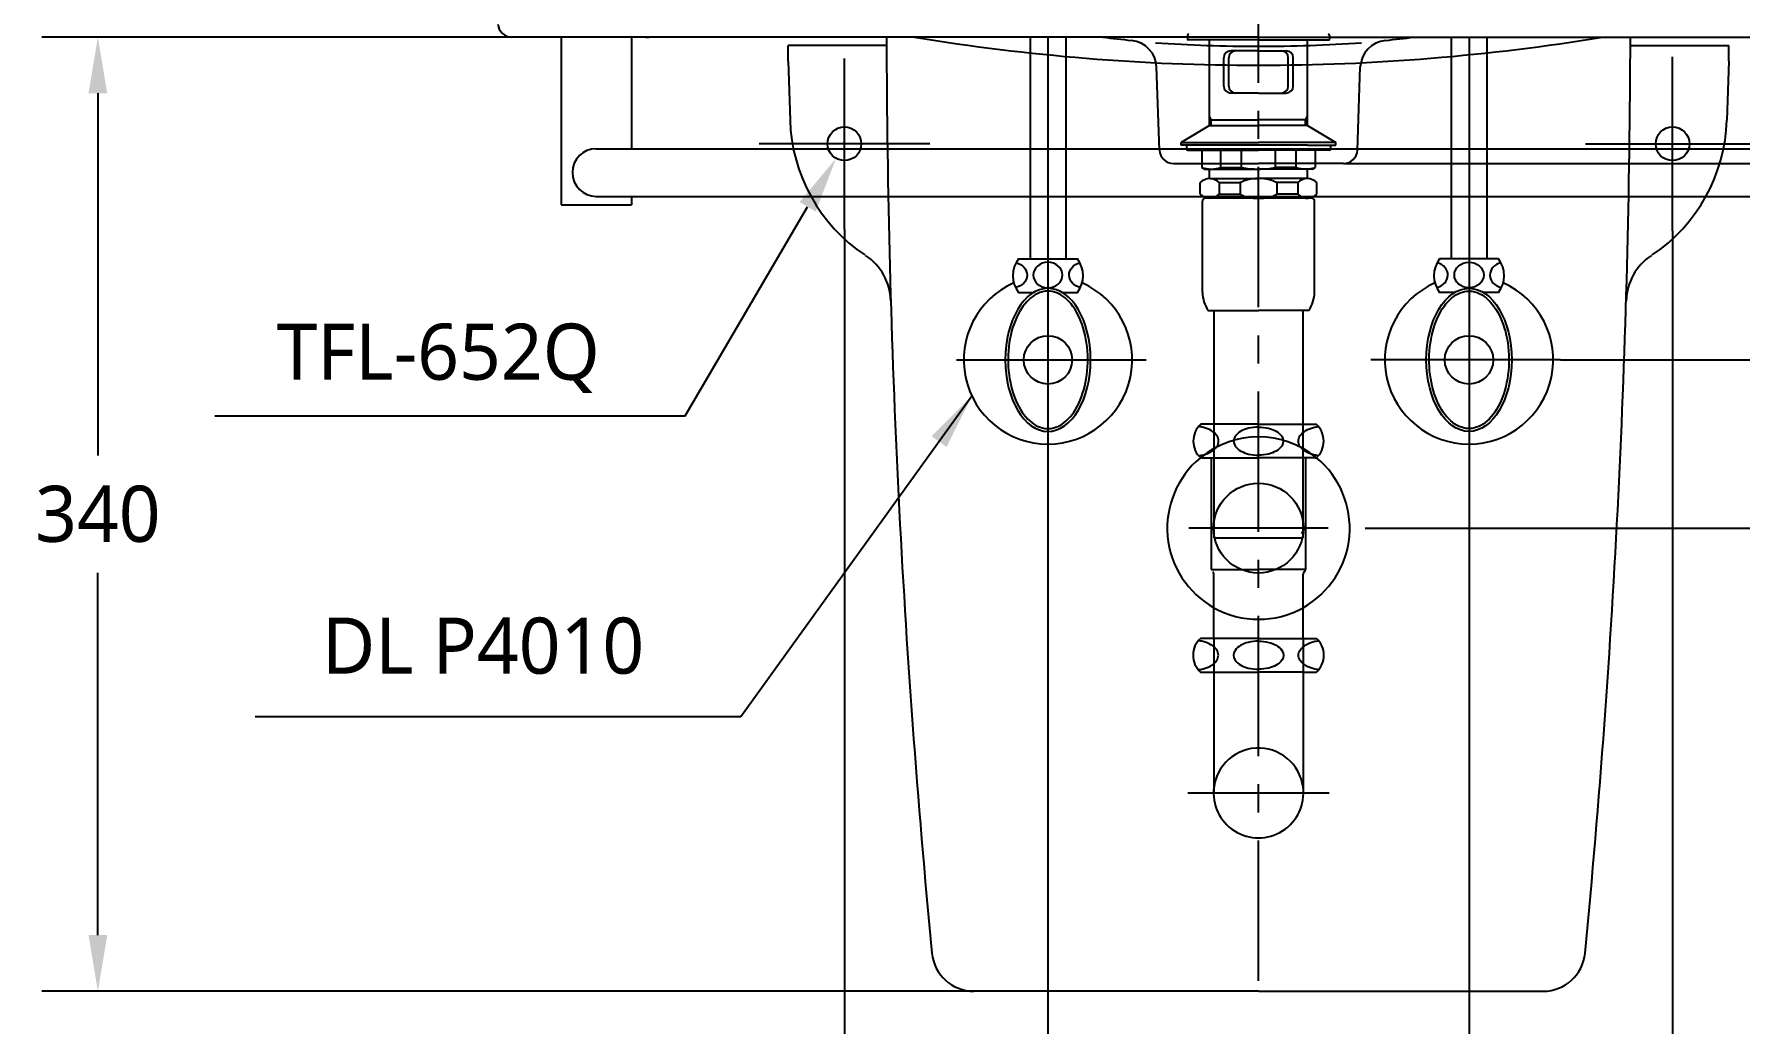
# Model space of a CAD drawing. Extents: x 0 to 6861, y 0 to 2100.
# Drawn here: x 4525 to 5133, y 439 to 792 of the extents above; entities that cross this region are included whole.
import ezdxf

# ---------------------------------------------------------------- set-up
doc = ezdxf.new("R2010")
doc.units = 0
doc.header["$LTSCALE"] = 20
doc.header["$MEASUREMENT"] = 0
doc.linetypes.add('CENTER', pattern=[2, 1.25, -0.25, 0.25, -0.25])
doc.layers.get('0').update_dxf_attribs({"linetype": 'CONTINUOUS'})
doc.layers.get('DEFPOINTS').update_dxf_attribs({"linetype": 'CONTINUOUS'})
for name, color, linetype in [('1', 1, 'CONTINUOUS'), ('3', 3, 'CONTINUOUS'), ('4', 4, 'CONTINUOUS'), ('6', 6, 'CONTINUOUS'), ('7', 7, 'CONTINUOUS'), ('CENTER', 2, 'CENTER')]:
    doc.layers.add(name, color=color, linetype=linetype)
doc.styles.get("Standard").update_dxf_attribs({"font": 'NanumGothic.ttf'})
doc.dimstyles.get("Standard").update_dxf_attribs({"dimtxt": 2.5, "dimasz": 2, "dimexe": 2, "dimexo": 1, "dimgap": 1.5, "dimtad": 1, "dimdec": 0, "dimlfac": 10, "dimrnd": 0.5, "dimzin": 0, "dimdsep": 46, "dimtxsty": 'Standard', "dimcen": 0, "dimclrt": 2, "dimadec": 0, "dimazin": 0, "dimtfac": 1, "dimtdec": 0, "dimtmove": 0, "dimatfit": 3, "dimfxl": 1, "dimtolj": 1, "dimtzin": 0, "dimarcsym": 0})

# ---------------------------------------------------------------- blocks, each defined once
blk = doc.blocks.new('*D46')
at = {"layer": '1', "color": 3, "lineweight": -2, "transparency": 16777216}
for p, q in [((5335.31, 925.42), (5395.07, 925.42)), ((5375.07, 905.42), (5375.07, 821.31)), ((5375.07, 695.42), (5375.07, 779.54)), ((5080.44, 675.42), (5395.07, 675.42))]:
    blk.add_line(p, q, dxfattribs=at)
at = {"layer": '1', "color": 3, "transparency": 16777216}
for points in [[(5371.74, 905.42), (5378.41, 905.42), (5375.07, 925.42)], [(5371.74, 695.42), (5378.41, 695.42), (5375.07, 675.42)]]:
    blk.add_solid(points, dxfattribs=at)
at = {"layer": 'DEFPOINTS', "color": 0, "transparency": 16777216}
for p in [(5335.31, 925.42), (5080.44, 675.42), (5375.07, 675.42)]:
    blk.add_point(p, dxfattribs=at)
at = {"layer": '1', "color": 2, "transparency": 16777216, "insert": (5375.07, 800.42), "char_height": 20, "attachment_point": 5}
blk.add_mtext('\\A1;250', dxfattribs=at)
blk = doc.blocks.new('*D47')
at = {"layer": '1', "color": 3, "lineweight": -2, "transparency": 16777216}
for p, q in [((5395.07, 925.42), (5455.07, 925.42)), ((5435.07, 905.42), (5435.07, 791.32)), ((5435.07, 635.42), (5435.07, 749.52)), ((4999.3, 615.42), (5455.07, 615.42))]:
    blk.add_line(p, q, dxfattribs=at)
at = {"layer": '1', "color": 3, "transparency": 16777216}
for points in [[(5431.74, 905.42), (5438.41, 905.42), (5435.07, 925.42)], [(5431.74, 635.42), (5438.41, 635.42), (5435.07, 615.42)]]:
    blk.add_solid(points, dxfattribs=at)
at = {"layer": 'DEFPOINTS', "color": 0, "transparency": 16777216}
for p in [(5395.07, 925.42), (4999.3, 615.42), (5435.07, 615.42)]:
    blk.add_point(p, dxfattribs=at)
at = {"layer": '1', "color": 2, "transparency": 16777216, "insert": (5435.07, 770.42), "char_height": 20, "attachment_point": 5}
blk.add_mtext('\\A1;310', dxfattribs=at)
blk = doc.blocks.new('*D59')
at = {"layer": '1', "color": 3, "lineweight": -2, "transparency": 16777216}
for p, q in [((4886.3, 640.76), (4886.3, 374.59)), ((5036.3, 640.76), (5036.3, 374.59)), ((5016.3, 394.59), (4906.3, 394.59))]:
    blk.add_line(p, q, dxfattribs=at)
at = {"layer": '1', "color": 3, "transparency": 16777216}
for points in [[(4906.3, 397.93), (4906.3, 391.26), (4886.3, 394.59)], [(5016.3, 397.93), (5016.3, 391.26), (5036.3, 394.59)]]:
    blk.add_solid(points, dxfattribs=at)
at = {"layer": 'DEFPOINTS', "color": 0, "transparency": 16777216}
for p in [(4886.3, 640.76), (5036.3, 640.76), (4886.3, 394.59)]:
    blk.add_point(p, dxfattribs=at)
at = {"layer": '1', "color": 2, "transparency": 16777216, "insert": (4961.3, 415.45), "char_height": 20, "attachment_point": 5}
blk.add_mtext('\\A1;150', dxfattribs=at)
blk = doc.blocks.new('*D61')
at = {"layer": '1', "color": 3, "lineweight": -2, "transparency": 16777216}
for p, q in [((5234.31, 925.42), (5337.72, 925.42)), ((5317.72, 905.42), (5317.72, 856.31)), ((5317.72, 765.42), (5317.72, 814.54)), ((4991.56, 745.42), (5337.72, 745.42))]:
    blk.add_line(p, q, dxfattribs=at)
at = {"layer": '1', "color": 3, "transparency": 16777216}
for points in [[(5314.39, 905.42), (5321.05, 905.42), (5317.72, 925.42)], [(5314.39, 765.42), (5321.05, 765.42), (5317.72, 745.42)]]:
    blk.add_solid(points, dxfattribs=at)
at = {"layer": 'DEFPOINTS', "color": 0, "transparency": 16777216}
for p in [(5234.31, 925.42), (5317.72, 925.42), (4991.56, 745.42)]:
    blk.add_point(p, dxfattribs=at)
at = {"layer": '1', "color": 2, "transparency": 16777216, "insert": (5317.72, 835.42), "char_height": 20, "attachment_point": 5}
blk.add_mtext('\\A1;180', dxfattribs=at)
blk = doc.blocks.new('*D50')
at = {"layer": '1', "color": 3, "lineweight": -2, "transparency": 16777216}
for p, q in [((4813.8, 722), (4813.8, 312.96)), ((5108.8, 721.39), (5108.8, 312.96)), ((4833.8, 332.96), (5088.8, 332.96))]:
    blk.add_line(p, q, dxfattribs=at)
at = {"layer": '1', "color": 3, "transparency": 16777216}
for points in [[(4833.8, 336.29), (4833.8, 329.63), (4813.8, 332.96)], [(5088.8, 336.29), (5088.8, 329.63), (5108.8, 332.96)]]:
    blk.add_solid(points, dxfattribs=at)
at = {"layer": 'DEFPOINTS', "color": 0, "transparency": 16777216}
for p in [(4813.8, 722, -9.25), (5108.8, 721.39, -9.25), (5108.8, 332.96)]:
    blk.add_point(p, dxfattribs=at)
at = {"layer": '1', "color": 2, "transparency": 16777216, "insert": (4961.3, 353.85), "char_height": 20, "attachment_point": 5}
blk.add_mtext('\\A1;295', dxfattribs=at)
blk = doc.blocks.new('*D52')
at = {"layer": '1', "color": 3, "lineweight": -2, "transparency": 16777216}
for p, q in [((5068.93, 675.42), (5395.33, 675.42)), ((5375.33, 655.42), (5375.33, 441.28)), ((5375.33, 185.42), (5375.33, 399.56)), ((5261.3, 165.42), (5395.33, 165.42))]:
    blk.add_line(p, q, dxfattribs=at)
at = {"layer": '1', "color": 3, "transparency": 16777216}
for points in [[(5372, 655.42), (5378.66, 655.42), (5375.33, 675.42)], [(5372, 185.42), (5378.66, 185.42), (5375.33, 165.42)]]:
    blk.add_solid(points, dxfattribs=at)
at = {"layer": 'DEFPOINTS', "color": 0, "transparency": 16777216}
for p in [(5068.93, 675.42), (5261.3, 165.42), (5375.33, 165.42)]:
    blk.add_point(p, dxfattribs=at)
at = {"layer": '1', "color": 2, "transparency": 16777216, "insert": (5375.33, 420.42), "char_height": 20, "attachment_point": 5}
blk.add_mtext('\\A1;510', dxfattribs=at)
blk = doc.blocks.new('*D55')
at = {"layer": '1', "color": 3, "lineweight": -2, "transparency": 16777216}
for p, q in [((4712.89, 790.42), (4527.86, 790.42)), ((4547.86, 770.42), (4547.86, 641.32)), ((4547.86, 470.42), (4547.86, 599.52)), ((4859.9, 450.42), (4527.86, 450.42))]:
    blk.add_line(p, q, dxfattribs=at)
at = {"layer": '1', "color": 3, "transparency": 16777216}
for points in [[(4544.52, 770.42), (4551.19, 770.42), (4547.86, 790.42)], [(4544.52, 470.42), (4551.19, 470.42), (4547.86, 450.42)]]:
    blk.add_solid(points, dxfattribs=at)
at = {"layer": 'DEFPOINTS', "color": 0, "transparency": 16777216}
for p in [(4712.89, 790.42), (4547.86, 450.42), (4859.9, 450.42)]:
    blk.add_point(p, dxfattribs=at)
at = {"layer": '1', "color": 2, "transparency": 16777216, "insert": (4547.86, 620.42), "char_height": 20, "attachment_point": 5}
blk.add_mtext('\\A1;340', dxfattribs=at)

msp = doc.modelspace()

# ---------------------------------------------------------------- linework, layer by layer
for p, q in [((4838.80465, 790.42297, -9.25406), (4828.80465, 790.42297, -9.25406)), ((5083.80465, 790.42297, -9.25406), (5093.80465, 790.42297, -9.25406)), ((4793.80465, 781.90195, -9.25406), (4793.80465, 787.42297, -9.25406)), ((4828.86481, 787.42297, -9.25406), (4793.80465, 787.42297, -9.25406)), ((5093.74449, 787.42297, -9.25406), (5128.80465, 787.42297, -9.25406)), ((5128.80465, 781.90195, -9.25406), (5128.80465, 787.42297, -9.25406)), ((4793.80465, 781.90195, -9.25406), (4794.43005, 760.90055, -9.25406)), ((5128.80465, 781.90195, -9.25406), (5128.17925, 760.90055, -9.25406)), ((4961.30465, 450.42297, -9.25406), (4859.90039, 450.42297, -9.25406)), ((4961.30465, 450.42297, -9.25406), (5062.70891, 450.42297, -9.25406))]:
    msp.add_line(p, q)
at = {"ltscale": 2}
for p, q in [((4813.80465, 722.00297, -9.25406), (4813.80465, 782.84297, -9.25406)), ((5108.80465, 721.39457, -9.25406), (5108.80465, 783.45137, -9.25406)), ((4844.22465, 752.42297, -9.25406), (4783.38465, 752.42297, -9.25406)), ((5077.77625, 752.42297, -9.25406), (5139.83305, 752.42297, -9.25406))]:
    msp.add_line(p, q, dxfattribs=at)
for centre in [(4813.80465, 752.42297, -9.25406), (5108.80465, 752.42297, -9.25406)]:
    msp.add_circle(centre, 6)
for centre, radius, start, end in [((8328.79122, 800.11897, -9.25406), 3500, 180.15872588, 185.51112498), ((1593.81808, 800.11897, -9.25406), 3500, 354.48887502, 359.84127412), ((4854.40347, 762.68651, -9.25406), 60, 181.70571462, 236.23024681), ((5068.20583, 762.68651, -9.25406), 60, 303.76975319, 358.29428538), ((4810.33383, 695.91925, -9.25406), 20, 1.69632851, 56.57324704), ((5112.27547, 695.91925, -9.25406), 20, 123.42675296, 178.30367149), ((4859.90039, 465.42297, -9.25406), 15, 185.51112498, 270), ((5062.70891, 465.42297, -9.25406), 15, 270, 354.48887502)]:
    msp.add_arc(centre, radius, start, end)
at = {"ltscale": 3}
for centre, start, end in [((4961.30038, 1535.68312, -9.25406), 260.66595904, 270.00032422), ((4961.30892, 1535.68312, -9.25406), 269.99967578, 279.33404096)]:
    msp.add_arc(centre, 755.26015, start, end, dxfattribs=at)
at = {"layer": '1', "color": 7}
for p, q in [((4712.89401, 790.423, -9.25406), (4712.89401, 730.68732, -9.25406)), ((4737.89401, 790.423, -9.25406), (4737.89401, 750.68732, -9.25406)), ((4725.39401, 750.68732, -9.25406), (5197.21564, 750.68732, -9.25406)), ((4712.89401, 730.68732, -9.25406), (4737.89401, 730.68732, -9.25406)), ((4725.39401, 733.68732, -9.25406), (5197.21564, 733.68732, -9.25406)), ((4737.89401, 733.68732, -9.25406), (4737.89401, 730.68732, -9.25406))]:
    msp.add_line(p, q, dxfattribs=at)
at = {"layer": '1', "color": 3}
for p, q in [((4757.11023, 655.50242, -9.25406), (4800.70597, 729.96371, -9.25406)), ((4589.5605, 655.50242, -9.25406), (4757.11023, 655.50242, -9.25406))]:
    msp.add_line(p, q, dxfattribs=at)
at = {"layer": '1', "color": 7}
msp.add_arc((4725.39401, 742.18732, -9.25406), 8.5, 90, 270, dxfattribs=at)
at = {"layer": '1', "color": 3}
msp.add_solid([(4797.8294, 731.64789, -9.25406), (4803.58254, 728.27953, -9.25406), (4810.81105, 747.22313, -9.25406)], dxfattribs=at)
at = {"layer": '3'}
for p, q in [((4936.00299, 791.01742), (4936.00299, 789.71742)), ((4986.60666, 791.01742), (4986.60666, 789.71742)), ((4961.30483, 789.51742), (4936.20299, 789.51742)), ((4943.80483, 758.92301), (4943.80483, 789.51742)), ((4961.30483, 785.51742), (4951.43046, 785.51742)), ((4961.30483, 789.51742), (4986.40666, 789.51742)), ((4961.30483, 785.51742), (4971.1792, 785.51742)), ((4978.80483, 758.92301), (4978.80483, 789.51742)), ((4948.93046, 773.01742), (4948.93046, 783.01742)), ((4950.69823, 773.01742), (4950.69823, 783.01742)), ((4971.91143, 773.01742), (4971.91143, 783.01742)), ((4973.6792, 773.01742), (4973.6792, 783.01742)), ((4961.30483, 770.51742), (4951.43046, 770.51742)), ((4961.30483, 770.51742), (4971.1792, 770.51742)), ((4944.50483, 761.01742), (4943.80483, 762.22985)), ((4943.80483, 761.01742), (4961.30483, 761.01742)), ((4944.50483, 758.92301), (4944.50483, 761.01742)), ((4978.80483, 761.01742), (4961.30483, 761.01742)), ((4978.10483, 761.01742), (4978.80483, 762.22985)), ((4978.10483, 758.92301), (4978.10483, 761.01742)), ((4943.80483, 758.92301), (4933.80483, 752.92301)), ((4943.80483, 758.92301), (4961.30483, 758.92301)), ((4978.80483, 758.92301), (4961.30483, 758.92301)), ((4978.80483, 758.92301), (4988.80483, 752.92301)), ((4933.80483, 752.92301), (4961.30483, 752.92301)), ((4933.80483, 751.92301), (4933.80483, 752.92301)), ((4943.80483, 751.92301), (4933.80483, 751.92301)), ((4935.6127, 751.92301), (4935.6127, 750.62301)), ((4936.1127, 750.12301), (4941.1127, 750.12301)), ((4941.1127, 750.12301), (4961.30483, 750.12301)), ((4941.1127, 750.12301), (4941.1127, 744.00036)), ((4978.80483, 751.92301), (4943.80483, 751.92301)), ((4947.88748, 744.00036), (4947.88748, 750.12301)), ((4955.28814, 744.00036), (4955.28814, 750.12301)), ((4988.80483, 752.92301), (4961.30483, 752.92301)), ((4981.49696, 750.12301), (4961.30483, 750.12301)), ((4967.32151, 744.00036), (4967.32151, 750.12301)), ((4974.72217, 744.00036), (4974.72217, 750.12301)), ((4978.80483, 751.92301), (4988.80483, 751.92301)), ((4981.49696, 750.12301), (4981.49696, 744.00036)), ((4986.49696, 750.12301), (4981.49696, 750.12301)), ((4986.99696, 751.92301), (4986.99696, 750.62301)), ((4988.80483, 751.92301), (4988.80483, 752.92301)), ((4942.1127, 743.42301), (4941.1127, 744.00036)), ((4942.1127, 743.42301), (4943.5127, 743.42301)), ((4943.5127, 743.42301), (4961.30483, 743.42301)), ((4943.80483, 740.01177), (4943.80483, 743.42301)), ((4947.88748, 744.00036), (4955.28814, 744.00036)), ((4979.09696, 743.42301), (4961.30483, 743.42301)), ((4974.72217, 744.00036), (4967.32151, 744.00036)), ((4978.80483, 740.01177), (4978.80483, 743.42301)), ((4980.49696, 743.42301), (4979.09696, 743.42301)), ((4980.49696, 743.42301), (4981.49696, 744.00036)), ((4940.56113, 734.46079), (4940.56113, 738.57404)), ((4943.94852, 740.01742), (4961.06113, 740.01742)), ((4947.33591, 738.57404), (4954.73658, 738.57404)), ((4947.33591, 738.57404), (4947.33591, 734.46079)), ((4954.73658, 738.57404), (4954.73658, 734.46079)), ((4978.66113, 740.01742), (4961.54852, 740.01742)), ((4967.87308, 738.57404), (4967.87308, 734.46079)), ((4975.27374, 738.57404), (4967.87308, 738.57404)), ((4975.27374, 738.57404), (4975.27374, 734.46079)), ((4982.04852, 734.46079), (4982.04852, 738.57404)), ((4941.30483, 699.41507), (4941.30483, 732.01742)), ((4961.30483, 733.01742), (4942.30483, 733.01742)), ((4947.33591, 734.46079), (4954.73658, 734.46079)), ((4978.66113, 733.01742), (4961.30483, 733.01742)), ((4975.27374, 734.46079), (4967.87308, 734.46079)), ((4978.10483, 733.01742), (4978.66113, 733.01742)), ((4978.66113, 733.01742), (4979.06113, 733.01742)), ((4980.30483, 733.01742), (4978.80483, 733.01742)), ((4981.30483, 726.65318), (4981.30483, 732.01742)), ((4981.30483, 699.41507), (4981.30483, 732.01742)), ((4943.30483, 693.01742), (4961.30483, 693.01742)), ((4945.42983, 693.01742), (4945.42983, 612.01742)), ((4979.30482, 693.01742), (4961.30483, 693.01742)), ((4977.17983, 612.01742), (4977.17983, 693.01742)), ((4977.17983, 613.79759), (4976.47983, 613.79759)), ((4945.42983, 612.01742), (4977.17983, 612.01742))]:
    msp.add_line(p, q, dxfattribs=at)
for centre, radius, start, end in [((4936.50299, 791.01742), 0.5, 90, 180), ((4986.10666, 791.01742), 0.5, 0, 90), ((4936.20299, 789.71742), 0.2, 180, 270), ((4951.43046, 783.01742), 2.5, 90, 180), ((4953.19823, 783.01742), 2.5, 90, 180), ((4969.41143, 783.01742), 2.5, 0, 90), ((4971.1792, 783.01742), 2.5, 0, 90), ((4986.40666, 789.71742), 0.2, 270, 0), ((4951.43046, 773.01742), 2.5, 180, 270), ((4953.19823, 773.01742), 2.5, 180, 270), ((4969.41143, 773.01742), 2.5, 270, 0), ((4971.1792, 773.01742), 2.5, 270, 0), ((4936.1127, 750.62301), 0.5, 180, 270), ((4986.49696, 750.62301), 0.5, 270, 0), ((4944.50009, 753.60222), 10.18185, 250.56792502, 289.43207498), ((4961.11269, 772.87534), 29.45658, 258.59556617, 270.3737354), ((4961.49697, 772.87534), 29.45658, 269.6262646, 281.40443383), ((4978.10957, 753.60222), 10.18185, 250.56792502, 289.43207498), ((4943.94852, 735.30962), 4.70435, 43.94093732, 136.05906268), ((4960.83894, 726.41294), 13.60629, 89.06429532, 116.64718661), ((4961.77072, 726.41294), 13.60629, 63.35281339, 90.93570468), ((4978.66113, 735.30962), 4.70435, 43.94093732, 136.05906268), ((4943.94852, 737.72522), 4.70435, 223.94093732, 316.05906268), ((4942.30483, 732.01742), 1, 90, 180), ((4960.83894, 746.6219), 13.60629, 243.35281339, 270.93570468), ((4961.77072, 746.6219), 13.60629, 269.06429532, 296.64718661), ((4978.66113, 737.72522), 4.70435, 223.94093732, 316.05906268), ((4980.30483, 732.01742), 1, 0, 90), ((4954.29323, 699.964), 13, 182.42004342, 212.30000816), ((4968.31642, 699.964), 13, 327.69999184, 357.57995658)]:
    msp.add_arc(centre, radius, start, end, dxfattribs=at)
at = {"layer": '4'}
for p, q in [((4945.05483, 652.46178), (4940.76332, 652.46178)), ((4961.30483, 652.46178), (4945.05483, 652.46178)), ((4961.30483, 652.46178), (4977.55483, 652.46178)), ((4977.55483, 652.46178), (4981.84633, 652.46178)), ((4941.15483, 640.46178), (4940.76332, 640.46178)), ((4941.15483, 640.46178), (4961.30483, 640.46178)), ((4944.50483, 640.46178), (4944.50483, 600.68166)), ((4981.45483, 640.46178), (4961.30483, 640.46178)), ((4978.10483, 640.46178), (4978.10483, 600.68166)), ((4981.45483, 640.46178), (4981.84633, 640.46178)), ((4986.07987, 615.42301), (4936.52979, 615.42301)), ((4944.50483, 600.68166), (4961.30483, 600.68166)), ((4945.42983, 575.85758), (4945.42983, 599.03678)), ((4978.10483, 600.68166), (4961.30483, 600.68166)), ((4977.17983, 575.85758), (4977.17983, 599.03678)), ((4945.42983, 576.16178), (4940.68538, 576.16178)), ((4961.22688, 576.16178), (4945.42983, 576.16178)), ((4945.42983, 575.85758), (4945.42983, 520.96178)), ((4961.22688, 576.16178), (4961.30483, 576.16178)), ((4961.38278, 576.16178), (4961.30483, 576.16178)), ((4961.38278, 576.16178), (4977.17983, 576.16178)), ((4977.17983, 576.16178), (4981.92428, 576.16178)), ((4977.17983, 575.85758), (4977.17983, 520.96178)), ((4940.68538, 564.16178), (4945.42983, 564.16178)), ((4945.42983, 564.16178), (4961.22688, 564.16178)), ((4977.17983, 564.16178), (4961.38278, 564.16178)), ((4977.17983, 564.16178), (4981.92428, 564.16178)), ((4986.4783, 520.96178), (4936.13136, 520.96178))]:
    msp.add_line(p, q, dxfattribs=at)
for points in [[(4947.11, 646.46178, 0.15521739), (4946.5195, 648.31811, 0.106747244), (4944.4578, 650.20878, 0.07304301), (4941.68794, 651.3268, 0.028511088), (4939.95918, 651.64281, 0.05952259)], [(4961.30483, 651.46178, 0.057537424), (4957.74728, 651.05104, 0.071219107), (4955.04733, 649.99731, 0.106373365), (4953.02453, 648.20072, 0.159482965)], [(4961.30483, 651.46178, -0.057537424), (4964.86237, 651.05104, -0.071219107), (4967.56232, 649.99731, -0.106373365), (4969.58513, 648.20072, -0.159482965)], [(4975.49966, 646.46178, -0.15521739), (4976.09015, 648.31811, -0.106747244), (4978.15185, 650.20878, -0.07304301), (4980.92172, 651.3268, -0.028511088), (4982.65047, 651.64281, -0.05952259)], [(4939.95918, 641.28075, 0.028511088), (4941.68794, 641.59676, 0.07304301), (4944.4578, 642.71478, 0.106747244), (4946.5195, 644.60545, 0.15521739), (4947.11, 646.46178, 0.15521739)], [(4953.02453, 648.20072, 0.327290453), (4953.02453, 644.72284, 0.106373385), (4955.04733, 642.92625, 0.071219107), (4957.74728, 641.87252, 0.057537424), (4961.30483, 641.46178, 0.057537424)], [(4969.58513, 648.20072, -0.327290453), (4969.58513, 644.72284, -0.106373385), (4967.56232, 642.92625, -0.071219107), (4964.86237, 641.87252, -0.057537424), (4961.30483, 641.46178, -0.057537424)], [(4982.65047, 641.28075, -0.028511088), (4980.92172, 641.59676, -0.07304301), (4978.15185, 642.71478, -0.106747244), (4976.09015, 644.60545, -0.15521739), (4975.49966, 646.46178, -0.15521739)], [(4945.42983, 573.14725, 0.049056062), (4944.37985, 573.90878, 0.07304301), (4941.60999, 575.0268, 0.028511088), (4939.88123, 575.34281)], [(4947.03205, 570.16178, 0.15521739), (4946.44156, 572.01811, 0.054411203), (4945.48841, 573.09466, 0.054411203)], [(4952.94658, 571.90072, 0.327290453), (4952.94658, 568.42284, 0.106373385), (4954.96938, 566.62625, 0.071219107), (4957.66934, 565.57252, 0.057537424), (4961.22688, 565.16178, 0.057537424)], [(4961.30483, 575.16159, 0.058789896), (4957.66934, 574.75104, 0.071219107), (4954.96938, 573.69731, 0.106373365), (4952.94658, 571.90072, 0.159482965)], [(4961.30483, 575.16159, -0.058789896), (4964.94032, 574.75104, -0.071219107), (4967.64027, 573.69731, -0.106373365), (4969.66307, 571.90072, -0.159482965)], [(4969.66307, 571.90072, -0.327290453), (4969.66307, 568.42284, -0.106373385), (4967.64027, 566.62625, -0.071219107), (4964.94032, 565.57252, -0.057537424), (4961.38278, 565.16178, -0.057537424)], [(4975.57761, 570.16178, -0.15521739), (4976.1681, 572.01811, -0.054949864), (4977.13179, 573.10422, -0.054949864)], [(4977.17983, 573.14725, -0.049056062), (4978.2298, 573.90878, -0.07304301), (4980.99967, 575.0268, -0.028511088), (4982.72842, 575.34281)], [(4939.88123, 564.98075, 0.028511088), (4941.60999, 565.29676, 0.07304301), (4944.37985, 566.41478, 0.049056062), (4945.42983, 567.17631, 0.049056062)], [(4945.49018, 567.2305, 0.054320903), (4946.44156, 568.30545, 0.15521739), (4947.03205, 570.16178)], [(4977.12374, 567.22663, -0.054539036), (4976.1681, 568.30545, -0.15521739), (4975.57761, 570.16178)], [(4982.72842, 564.98075, -0.028511088), (4980.99967, 565.29676, -0.07304301), (4978.2298, 566.41478, -0.049056062), (4977.17983, 567.17631, -0.049056062)]]:
    msp.add_lwpolyline(points, format="xyb", dxfattribs=at)
msp.add_circle((4961.30483, 615.46178), 16, dxfattribs=at)
for centre, radius, start, end in [((4946.05483, 646.46178), 8, 131.40962211, 228.59037789), ((4976.55483, 646.46178), 8, 311.40962211, 48.59037789), ((4961.30483, 615.46178), 32.5, 50.55292077, 129.44707923), ((4961.30483, 615.46178), 32.5, 129.44707923, 240.76048697), ((4961.30483, 615.46178), 32.5, 299.23951303, 50.55292077), ((4944.50483, 599.03678), 0.925, 0, 58.70258778), ((4978.10483, 599.03678), 0.925, 121.29741222, 180), ((4977.10483, 600.68166), 1, 301.29741222, 0), ((4961.30483, 615.46178), 32.5, 240.76048697, 299.23951303), ((4945.97688, 570.16178), 8, 131.40962211, 228.59037789), ((4976.63278, 570.16178), 8, 311.40962211, 48.59037789), ((4961.30483, 521.08678), 16, 7.1666434, 180), ((4961.30483, 521.08678), 16, 172.8333566, 7.1666434)]:
    msp.add_arc(centre, radius, start, end, dxfattribs=at)
at = {"layer": '6'}
for p, q in [((4879.95483, 790.42296), (4879.95483, 711.42301)), ((4886.30483, 790.42295), (4886.30483, 640.76448)), ((4892.65483, 790.42295), (4892.65483, 711.42301)), ((5029.95483, 790.42295), (5029.95483, 711.42301)), ((5036.30483, 790.42295), (5036.30483, 640.76448)), ((5042.65483, 790.42296), (5042.65483, 711.42301)), ((4875.80483, 711.42301), (4879.95483, 711.42301)), ((4879.95483, 711.42301), (4896.80483, 711.42301)), ((5042.65483, 711.42301), (5025.80483, 711.42301)), ((5046.80483, 711.42301), (5042.65483, 711.42301)), ((4875.80483, 699.42301), (4881.16463, 699.42301)), ((4891.44502, 699.42301), (4896.80483, 699.42301)), ((5031.16463, 699.42301), (5025.80483, 699.42301)), ((5046.80483, 699.42301), (5041.44502, 699.42301)), ((4853.67825, 675.42301), (4921.27396, 675.42301)), ((5068.9314, 675.42301), (5001.3357, 675.42301))]:
    msp.add_line(p, q, dxfattribs=at)
for centre in [(4886.30483, 675.42301), (5036.30483, 675.42301)]:
    msp.add_circle(centre, 8.61509, dxfattribs=at)
for centre, radius, start, end in [((4883.80483, 705.42301), 10, 143.13010235, 216.86989765), ((4888.80483, 705.42301), 10, 323.13010235, 36.86989765), ((5033.80483, 705.42301), 10, 143.13010235, 216.86989765), ((5038.80483, 705.42301), 10, 323.13010235, 36.86989765), ((4886.30483, 675.42301), 30, 113.91725115, 66.08274885), ((5036.30483, 675.42301), 30, 113.91725115, 66.08274885)]:
    msp.add_arc(centre, radius, start, end, dxfattribs=at)
at = {"layer": '6', "extrusion": (0, 0, -1)}
for centre, major_axis, start_param, end_param in [((4873.62215, 705.65059), (-5.22946, 0), 1.82411945, 4.498970222), ((4899.07809, 705.65059), (5.22946, 0), 1.800504354, 4.443057795)]:
    msp.add_ellipse(centre, major_axis=major_axis, ratio=0.866391406, start_param=start_param, end_param=end_param, dxfattribs=at)
for centre, major_axis, ratio in [((4886.30483, 705.65059), (-5.22946, 0), 0.866391406), ((4886.30483, 675.42301), (0, 25.5), 0.596528766)]:
    msp.add_ellipse(centre, major_axis=major_axis, ratio=ratio, dxfattribs=at)
at = {"layer": '6'}
for centre, major_axis, start_param, end_param in [((5023.53156, 705.65059), (-5.22946, 0), 1.800504354, 4.443057795), ((5048.9875, 705.65059), (5.22946, 0), 1.82411945, 4.498970222)]:
    msp.add_ellipse(centre, major_axis=major_axis, ratio=0.866391406, start_param=start_param, end_param=end_param, dxfattribs=at)
for centre, major_axis, ratio in [((5036.30483, 705.65059), (5.22946, 0), 0.866391406), ((5036.30483, 675.42301), (0, 25.5), 0.596528766)]:
    msp.add_ellipse(centre, major_axis=major_axis, ratio=ratio, dxfattribs=at)
for points in [[(4886.30483, 699.92301), (4888.38522, 699.92301), (4890.48497, 699.1139), (4894.3812, 695.86885), (4896.15342, 693.42872), (4898.87927, 687.40001), (4899.83094, 683.8206), (4900.68134, 676.30546), (4900.58001, 672.37573), (4899.34812, 665.01831), (4898.21763, 661.59678), (4895.2052, 656.00756), (4893.32733, 653.85033), (4889.32218, 651.208), (4887.21667, 650.70641), (4883.06117, 651.30821), (4880.97942, 652.43107), (4877.22821, 656.26306), (4875.57948, 658.96717), (4873.16509, 665.38854), (4872.40031, 669.09779), (4871.93864, 676.71222), (4872.24179, 680.61149), (4873.84463, 687.7539), (4875.14419, 690.99062), (4878.41508, 696.0974), (4880.3788, 697.95616), (4883.69652, 699.60833), (4885.00203, 699.92301), (4886.30483, 699.92301)], [(5036.30483, 699.92301), (5034.22444, 699.92301), (5032.12468, 699.1139), (5028.22846, 695.86885), (5026.45624, 693.42872), (5023.73038, 687.40001), (5022.77872, 683.8206), (5021.92832, 676.30546), (5022.02964, 672.37573), (5023.26154, 665.01831), (5024.39203, 661.59678), (5027.40445, 656.00756), (5029.28232, 653.85033), (5033.28747, 651.208), (5035.39299, 650.70641), (5039.54849, 651.30821), (5041.63024, 652.43107), (5045.38145, 656.26306), (5047.03018, 658.96717), (5049.44456, 665.38854), (5050.20934, 669.09779), (5050.67101, 676.71222), (5050.36787, 680.61149), (5048.76503, 687.7539), (5047.46546, 690.99062), (5044.19457, 696.0974), (5042.23085, 697.95616), (5038.91314, 699.60833), (5037.60762, 699.92301), (5036.30483, 699.92301)]]:
    msp.add_open_spline(points, degree=3, knots=[0, 0, 0, 0, 0.461109739, 0.461109739, 0.922219478, 0.922219478, 1.383329216, 1.383329216, 1.844438955, 1.844438955, 2.305548694, 2.305548694, 2.766658433, 2.766658433, 3.227768172, 3.227768172, 3.688877911, 3.688877911, 4.149987649, 4.149987649, 4.611097388, 4.611097388, 5.072207127, 5.072207127, 5.533316866, 5.533316866, 5.994426605, 5.994426605, 6.283185307, 6.283185307, 6.283185307, 6.283185307], dxfattribs=at)
at = {"layer": '7', "extrusion": (0, 1, 0)}
for p, q in [((4961.305, 790.42293, -9.25406), (4695.36338, 790.42301, -9.25406)), ((4743.08149, 790.42299, -9.25406), (4743.24135, 790.42299, -9.25406)), ((4743.46087, 790.60226, -9.25406), (4743.24135, 790.42299, -9.25406)), ((4743.44493, 790.42299, -9.25406), (4743.24135, 790.42299, -9.25406)), ((4961.30465, 790.42293, -9.25406), (5227.24627, 790.42301, -9.25406)), ((4961.30483, 790.42301, 445.81577), (4961.30483, 790.42301, -14.18423)), ((4961.30483, 790.42301, -14.18423), (4961.30483, 790.42301, 445.81577)), ((4961.30483, 790.42301, 445.81577), (4961.30483, 790.42301, -14.18423)), ((4961.30483, 790.42301, -14.18423), (4961.30483, 790.42301, 445.81577)), ((4961.30483, 790.42301, -14.18423), (4961.30483, 790.42299, -14.18423)), ((4961.30483, 790.42299, -14.18423), (4961.30483, 790.42301, -14.18423)), ((4961.30483, 790.42301, -14.18423), (4961.30483, 790.42299, -14.18423)), ((4961.30483, 790.42299, -14.18423), (4961.30483, 790.42301, -14.18423)), ((4961.30483, 790.42293, 445.81577), (4961.30483, 790.42301, 445.81577)), ((4961.30483, 790.42301, 445.81577), (4961.30483, 790.42293, 445.81577)), ((4961.30483, 790.42293, 445.81577), (4961.30483, 790.42301, 445.81577)), ((4961.30483, 790.42301, 445.81577), (4961.30483, 790.42293, 445.81577)), ((4961.30483, 790.42299, 20), (4961.30483, 790.42299, 0)), ((4961.30483, 790.42299, 20), (4961.30483, 790.42299, 0)), ((4961.30483, 790.42299, 20), (4961.30483, 790.42299, 0)), ((4961.30483, 790.42299, 20), (4961.30483, 790.42299, 0)), ((4961.30483, 790.42299, 0), (4961.30483, 790.42299, -14.18423)), ((4961.30483, 790.42299, 0), (4961.30483, 790.42299, -14.18423)), ((4961.30483, 790.42299, 0), (4961.30483, 790.42299, -14.18423)), ((4961.30483, 790.42299, 0), (4961.30483, 790.42299, -14.18423)), ((4961.30483, 790.42293, 410.50779), (4961.30483, 790.42293, 445.81577)), ((4961.30483, 790.42293, 410.50779), (4961.30483, 790.42293, 445.81577)), ((4926.05628, 750.16133), (4925.02453, 779.84818)), ((4996.55338, 750.16133), (4997.58512, 779.84818)), ((4931.04942, 745.42301), (4961.30505, 745.42301)), ((4991.56023, 745.42301), (4961.30461, 745.42301))]:
    msp.add_line(p, q, dxfattribs=at)
at = {"layer": '7', "extrusion": (-2.03217e-08, -0.072426, 0.997374)}
msp.add_arc((4695.36316, 792.67828, -66.47689), 5, 184.20326237, 270, dxfattribs=at)
at = {"layer": '7'}
for centre, radius, start, end in [((4992.83483, 1515.72825), 730.5014, 263.16208631, 263.96941389), ((4929.77482, 1515.72825), 730.5014, 276.03058611, 276.83791369), ((4915.03824, 779.32482), 10, 3, 83.96941389), ((4961.30528, 1332.85288), 545.66744, 266.14041802, 269.99998116), ((4961.30483, 1332.85288), 545.66744, 270.00001884, 273.85958198), ((5007.57142, 779.32482), 10, 96.03058611, 177), ((4931.04942, 750.42301), 5, 183, 270), ((4991.56023, 750.42301), 5, 270, 357)]:
    msp.add_arc(centre, radius, start, end, dxfattribs=at)
for points, knots in [([(4743.01283, 790.42299, -9.25406), (4743.7256, 790.42299, -9.25406), (4744.13868, 790.42299, -9.25406), (4744.25638, 790.42299, -9.25406), (4744.01057, 790.42299, -9.25406), (4743.44493, 790.42299, -9.25406)], [0, 0, 0, 0, 0.509143811, 0.509143811, 1, 1, 1, 1]), ([(4961.30483, 790.42299, 381.33422), (4961.30483, 790.42299, 320.01361), (4961.30483, 790.42299, 258.68925), (4961.30483, 790.42299, 138.24222), (4961.30483, 790.42299, 79.11951), (4961.30483, 790.42299, 20)], [0, 0, 0, 0, 0.509143811, 0.509143811, 1, 1, 1, 1]), ([(4961.30483, 790.42299, 381.33422), (4961.30483, 790.42299, 320.01361), (4961.30483, 790.42299, 258.68925), (4961.30483, 790.42299, 138.24222), (4961.30483, 790.42299, 79.11951), (4961.30483, 790.42299, 20)], [0, 0, 0, 0, 0.509143811, 0.509143811, 1, 1, 1, 1]), ([(4961.30483, 790.42299, 381.33422), (4961.30483, 790.42299, 320.01361), (4961.30483, 790.42299, 258.68925), (4961.30483, 790.42299, 138.24222), (4961.30483, 790.42299, 79.11951), (4961.30483, 790.42299, 20)], [0, 0, 0, 0, 0.509143811, 0.509143811, 1, 1, 1, 1]), ([(4961.30483, 790.42299, 381.33422), (4961.30483, 790.42299, 320.01361), (4961.30483, 790.42299, 258.68925), (4961.30483, 790.42299, 138.24222), (4961.30483, 790.42299, 79.11951), (4961.30483, 790.42299, 20)], [0, 0, 0, 0, 0.509143811, 0.509143811, 1, 1, 1, 1]), ([(4961.30483, 790.42299, 381.33422), (4961.30483, 790.42299, 385.33847), (4961.30483, 790.42299, 389.32655), (4961.30483, 790.42299, 396.64109), (4961.30483, 790.42299, 400.03232), (4961.30483, 790.42299, 405.621), (4961.30483, 790.42299, 407.86239), (4961.30483, 790.42299, 410.85369), (4961.30483, 790.42299, 411.60554), (4961.30483, 790.42299, 411.56248)], [0, 0, 0, 0, 0.25, 0.25, 0.5, 0.5, 0.75, 0.75, 1, 1, 1, 1]), ([(4961.30483, 790.42299, 381.33422), (4961.30483, 790.42299, 385.33847), (4961.30483, 790.42299, 389.32655), (4961.30483, 790.42299, 396.64109), (4961.30483, 790.42299, 400.03232), (4961.30483, 790.42299, 405.621), (4961.30483, 790.42299, 407.86239), (4961.30483, 790.42299, 410.85369), (4961.30483, 790.42299, 411.60554), (4961.30483, 790.42299, 411.56248)], [0, 0, 0, 0, 0.25, 0.25, 0.5, 0.5, 0.75, 0.75, 1, 1, 1, 1]), ([(4961.30483, 790.42299, 381.33422), (4961.30483, 790.42299, 385.33847), (4961.30483, 790.42299, 389.32655), (4961.30483, 790.42299, 396.64109), (4961.30483, 790.42299, 400.03232), (4961.30483, 790.42299, 405.621), (4961.30483, 790.42299, 407.86239), (4961.30483, 790.42299, 410.85369), (4961.30483, 790.42299, 411.60554), (4961.30483, 790.42299, 411.56248)], [0, 0, 0, 0, 0.25, 0.25, 0.5, 0.5, 0.75, 0.75, 1, 1, 1, 1]), ([(4961.30483, 790.42299, 381.33422), (4961.30483, 790.42299, 385.33847), (4961.30483, 790.42299, 389.32655), (4961.30483, 790.42299, 396.64109), (4961.30483, 790.42299, 400.03232), (4961.30483, 790.42299, 405.621), (4961.30483, 790.42299, 407.86239), (4961.30483, 790.42299, 410.85369), (4961.30483, 790.42299, 411.60554), (4961.30483, 790.42299, 411.56248)], [0, 0, 0, 0, 0.25, 0.25, 0.5, 0.5, 0.75, 0.75, 1, 1, 1, 1]), ([(4961.30483, 790.42293, 410.50779), (4961.30483, 790.42294, 410.50773), (4961.30483, 790.42295, 410.6027), (4961.30483, 790.42297, 410.9845), (4961.30483, 790.42298, 411.24941), (4961.30483, 790.42299, 411.56248)], [0, 0, 0, 0, 0.535586593, 0.535586593, 1, 1, 1, 1]), ([(4961.30483, 790.42293, 410.50779), (4961.30483, 790.42294, 410.50773), (4961.30483, 790.42295, 410.6027), (4961.30483, 790.42297, 410.9845), (4961.30483, 790.42298, 411.24941), (4961.30483, 790.42299, 411.56248)], [0, 0, 0, 0, 0.535586593, 0.535586593, 1, 1, 1, 1]), ([(4961.30483, 790.42293, 410.50779), (4961.30483, 790.42294, 410.50773), (4961.30483, 790.42295, 410.6027), (4961.30483, 790.42297, 410.9845), (4961.30483, 790.42298, 411.24941), (4961.30483, 790.42299, 411.56248)], [0, 0, 0, 0, 0.535586593, 0.535586593, 1, 1, 1, 1]), ([(4961.30483, 790.42293, 410.50779), (4961.30483, 790.42294, 410.50773), (4961.30483, 790.42295, 410.6027), (4961.30483, 790.42297, 410.9845), (4961.30483, 790.42298, 411.24941), (4961.30483, 790.42299, 411.56248)], [0, 0, 0, 0, 0.535586593, 0.535586593, 1, 1, 1, 1])]:
    msp.add_open_spline(points, degree=3, knots=knots, dxfattribs=at)
for points, degree in [([(4743.08149, 790.42299, -9.25406), (4743.1369, 790.42299, -9.25406), (4743.19033, 790.42299, -9.25406), (4743.24135, 790.42299, -9.25406)], 3), ([(4743.27168, 790.44776, -9.25406), (4743.33807, 790.50197, -9.25406), (4743.40112, 790.55347, -9.25406), (4743.46087, 790.60226, -9.25406)], 3), ([(4743.44493, 790.42299, -9.25406), (4743.45024, 790.48275, -9.25406), (4743.45556, 790.54251, -9.25406), (4743.46087, 790.60226, -9.25406)], 3), ([(4961.30483, 790.42301, 0.00174), (4961.30483, 790.42301)], 1), ([(4961.30483, 790.42301, 0.00174), (4961.30483, 790.42301)], 1), ([(4961.30483, 790.42301, 0.00174), (4961.30483, 790.42301)], 1), ([(4961.30483, 790.42301, 0.00174), (4961.30483, 790.42301)], 1), ([(4961.30483, 790.42299, -14.18423), (4961.30483, 790.42299, -9.45618), (4961.30483, 790.42299, -4.7281), (4961.30483, 790.42299, 0)], 3), ([(4961.30483, 790.42299, -14.18423), (4961.30483, 790.42299, -9.45618), (4961.30483, 790.42299, -4.7281), (4961.30483, 790.42299, 0)], 3), ([(4961.30483, 790.42299, -14.18423), (4961.30483, 790.42299, -9.45618), (4961.30483, 790.42299, -4.7281), (4961.30483, 790.42299, 0)], 3), ([(4961.30483, 790.42299, -14.18423), (4961.30483, 790.42299, -9.45618), (4961.30483, 790.42299, -4.7281), (4961.30483, 790.42299, 0)], 3)]:
    msp.add_open_spline(points, degree=degree, dxfattribs=at)
at = {"layer": 'CENTER', "color": 1, "linetype": 'CENTER', "ltscale": 2}
msp.add_line((4961.30483, 454.15573), (4961.30483, 986.42105), dxfattribs=at)

# ---------------------------------------------------------------- texts
at = {"layer": '1', "color": 2, "char_height": 20, "attachment_point": 5}
for s, insert in [('TFL-652Q', (4669.11463, 675.94825, -9.25406)), ('DL P4010', (4685.0766, 573.42653, -9.25406))]:
    msp.add_mtext(s, dxfattribs=dict(at, insert=insert))

# ---------------------------------------------------------------- dimensions: what is measured, and where the dimension line sits
at = {"layer": '1'}
for base, p1, p2, picture, middle in [((5317.71863, 925.42301), (4991.56023, 745.42301), (5234.30528, 925.42301), '*D61', (5317.71863, 835.42301)), ((5435.07482, 615.42301), (5395.07482, 925.42301), (4999.30483, 615.42301), '*D47', (5435.07482, 770.42301)), ((5375.07482, 675.42301), (5335.30859, 925.42301), (5080.44141, 675.42301), '*D46', (5375.07482, 800.42301)), ((4547.85808, 450.42297), (4712.89401, 790.423), (4859.90039, 450.42297), '*D55', (4547.85808, 620.42299)), ((5375.32863, 165.42301), (5068.9314, 675.42301), (5261.30483, 165.42301), '*D52', (5375.32863, 420.42301))]:
    dim = msp.add_linear_dim(base=base, p1=p1, p2=p2, angle=90, dimstyle='Standard', override={"dimtxt": 20, "dimasz": 20, "dimexe": 20, "dimexo": 0, "dimgap": 10, "dimtih": 1, "dimtoh": 1, "dimlfac": 1, "dimzin": 8, "dimclrd": 3, "dimclre": 3, "dimfxl": 1.25, "dimarcsym": 1}, dxfattribs=at)
    dim.commit()
    dim.dimension.update_dxf_attribs({"geometry": picture, "text_midpoint": middle})
for base, p1, p2, override, picture, middle in [((5108.80465, 332.9601), (4813.80465, 722.00297, -9.25406), (5108.80465, 721.39457, -9.25406), {"dimtxt": 20, "dimasz": 20, "dimexe": 20, "dimexo": 0, "dimgap": 10, "dimlfac": 1, "dimzin": 8, "dimclrd": 3, "dimclre": 3}, '*D50', (4961.30465, 353.84708)), ((4886.30483, 394.59256), (5036.30483, 640.76448), (4886.30483, 640.76448), {"dimtxt": 20, "dimasz": 20, "dimexe": 20, "dimexo": 0, "dimgap": 10, "dimdec": 4, "dimlfac": 1, "dimzin": 8, "dimclrd": 3, "dimclre": 3, "dimtdec": 4}, '*D59', (4961.30483, 415.45093))]:
    dim = msp.add_linear_dim(base=base, p1=p1, p2=p2, dimstyle='Standard', override=override, dxfattribs=at)
    dim.commit()
    dim.dimension.update_dxf_attribs({"geometry": picture, "text_midpoint": middle})

# ---------------------------------------------------------------- leaders
msp.add_leader([(4859.22382, 662.51491), (4776.87069, 548.25309), (4603.85174, 548.25309)], dimstyle='Standard', override={"dimtxt": 20, "dimasz": 20, "dimexe": 20, "dimexo": 0, "dimgap": 10, "dimtad": 0, "dimlfac": 1, "dimzin": 8, "dimclrd": 3, "dimclre": 3}, dxfattribs=at)

doc.saveas('drawing.dxf')
